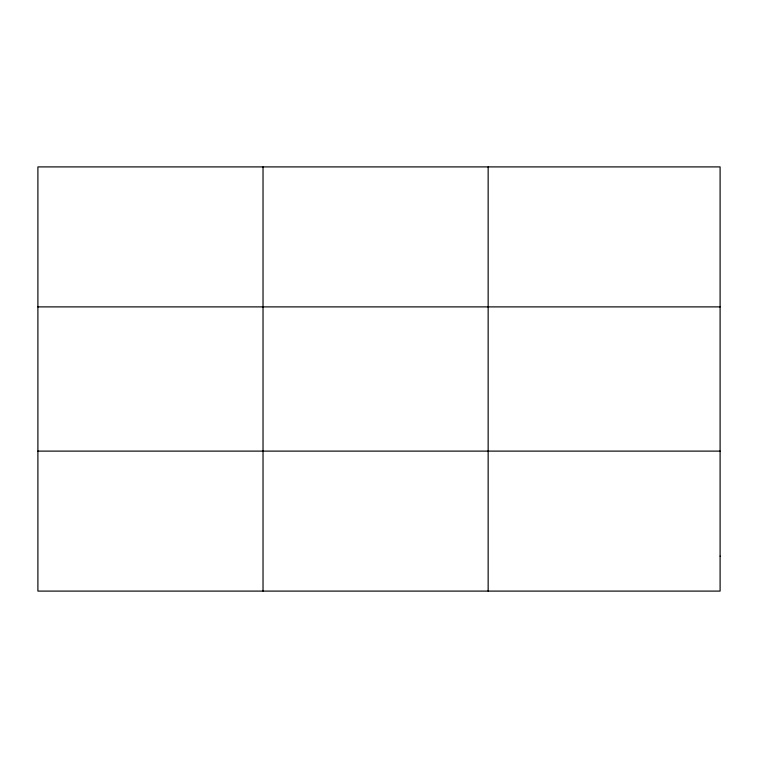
<?xml version="1.0" encoding="UTF-8"?>
<svg xmlns="http://www.w3.org/2000/svg" width="758" height="758" viewBox="0 0 758 758"><rect width="100%" height="100%" fill="white"/><g stroke="black" fill="none" stroke-linecap="round" stroke-linejoin="round"><path stroke-width="1.14" d="M263.026 166.902L263.026 591.098M488.152 166.902L488.152 591.098M37.9 306.886L720.1 306.886M37.9 451.114L720.1 451.114M720.1 556.097L720.1 591.098L37.9 591.098L37.9 166.902L720.1 166.902L720.1 556.097"/></g></svg>
